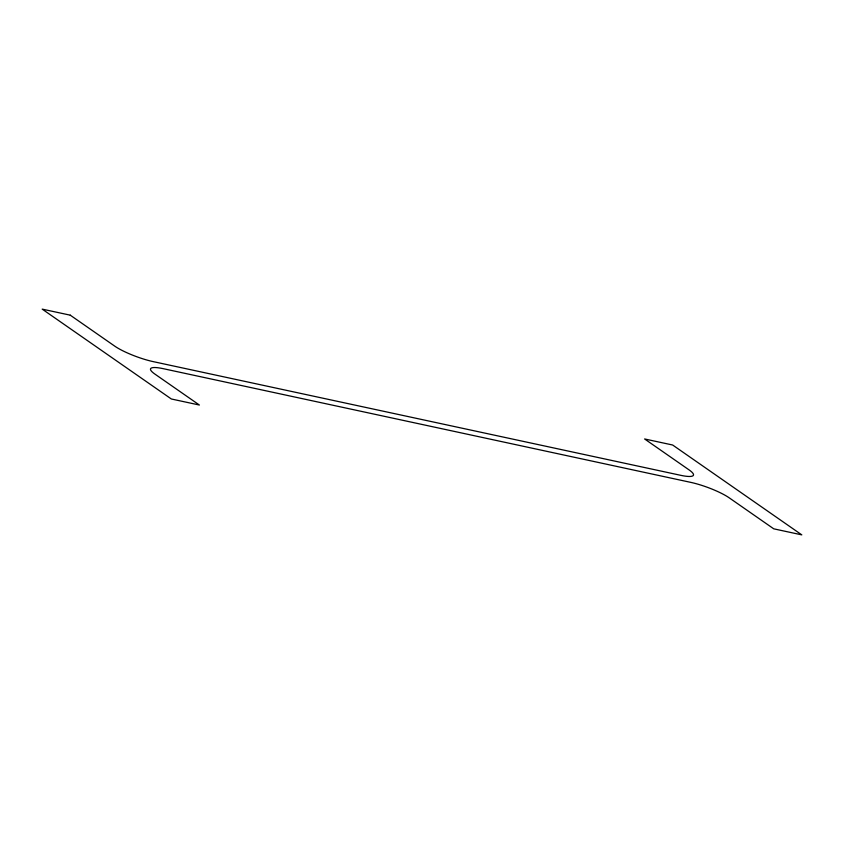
<?xml version="1.0" encoding="UTF-8"?>
<svg xmlns="http://www.w3.org/2000/svg" width="844" height="844" viewBox="0 0 844 844"><rect width="100%" height="100%" fill="white"/><g stroke="black" fill="none" stroke-linecap="round" stroke-linejoin="round"><path stroke-width="1.27" d="M70.252 315.171L42.2 309.126L171.353 398.99L199.395 405.036L154.842 374.04A29.54 5.686 20.3 0 1 163.325 368.691L690.846 482.388A29.54 5.686 20.3 0 1 729.195 497.823L773.748 528.829L801.8 534.874L672.647 445.01L644.605 438.964L689.158 469.96A29.54 5.686 20.3 0 1 680.675 475.309L153.154 361.612A29.54 5.686 20.3 0 1 114.805 346.177L70.252 315.171"/></g></svg>
